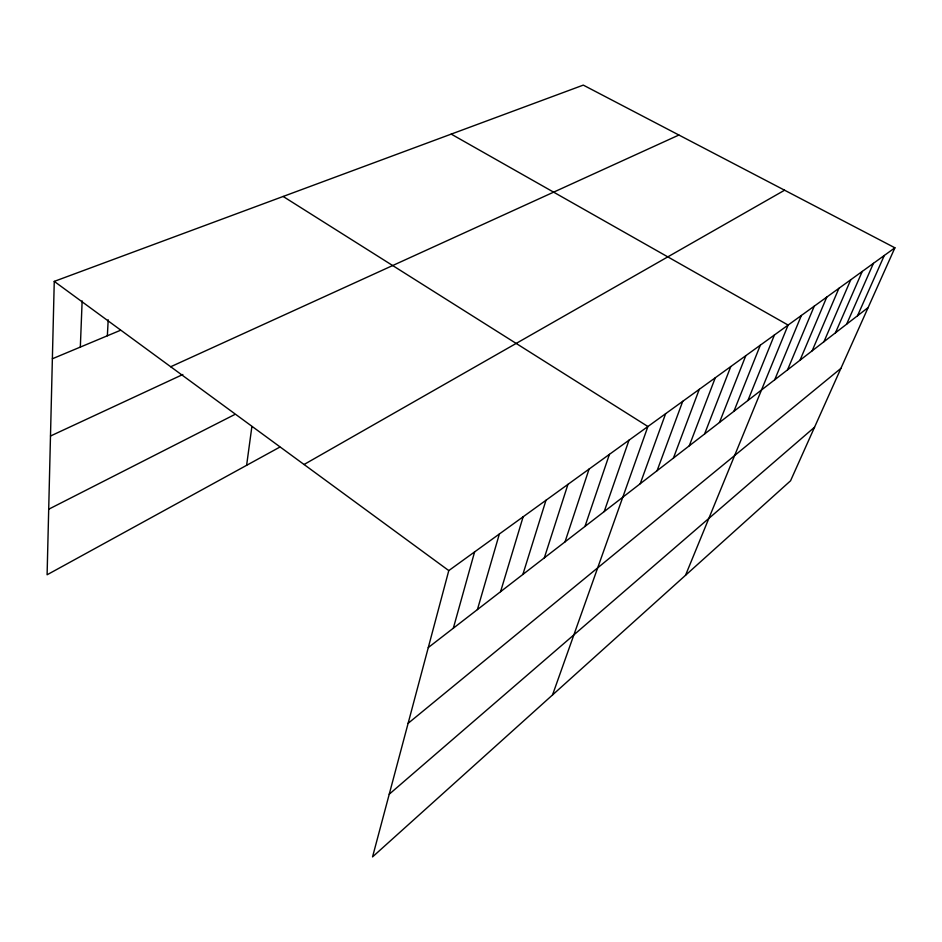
<?xml version="1.0" encoding="UTF-8"?>
<svg xmlns="http://www.w3.org/2000/svg" width="942" height="942" viewBox="0 0 942 942"><rect width="100%" height="100%" fill="white"/><g stroke="black" fill="none" stroke-linecap="round" stroke-linejoin="round"><path stroke-width="1.41" d="M894.9 247.805L448.781 570.593L372.549 856.89L790.55 480.797L894.9 247.805L583.286 85.11L54.259 281.387L47.1 574.773L279.809 447.109M80.329 347.08L82.142 300.91M107.353 335.788L108.2 319.797M246.616 465.324L251.891 426.526M453.337 628.196L474.603 551.906M477.417 609.58L499.366 533.984M500.579 591.682L523.14 516.781M522.869 574.455L545.983 500.261M544.323 557.864L567.944 484.365M565.012 541.874L589.068 469.081M584.958 526.46L609.415 454.362M604.199 511.577L629.009 440.185M552.518 694.961L647.908 426.514L283.153 196.466M640.219 483.729L665.617 413.703M657.092 470.694L682.726 401.316M673.436 458.059L699.27 389.34M689.261 445.825L715.284 377.766M704.592 433.968L730.78 366.556M719.464 422.475L745.793 355.687M733.9 411.324L760.335 345.172M747.901 400.503L774.43 334.963M685.517 575.303L788.113 325.072L451.218 134.105M774.701 379.779L801.383 315.464M787.536 369.865L814.265 306.15M800.005 360.221L826.782 297.095M812.145 350.836L838.933 288.299M823.956 341.71L850.756 279.75M835.436 332.832L862.248 271.437M846.622 324.178L873.422 263.348M857.526 315.758L884.303 255.47M389.234 794.212L814.559 427.185M408.098 723.35L840.888 368.393M428.28 647.566L868.147 307.551M304.066 464.5L784.592 190.213M48.701 509.222L234.605 414.586M50.491 436.016L182.842 374.504M170.714 366.744L678.899 135.036M52.375 358.772L120.411 330.324M54.259 281.387L448.781 570.593"/></g></svg>
